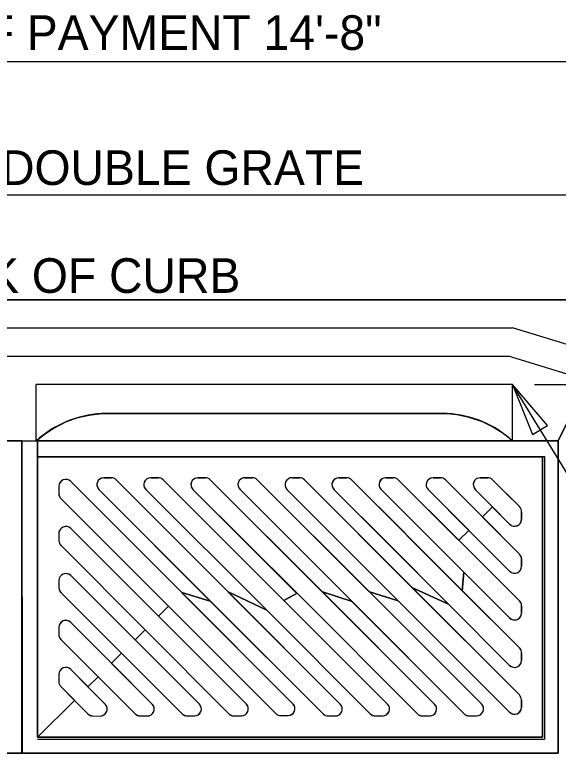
# Model space of a CAD drawing. Extents: x 1.6 to 16.8, y 0.6 to 9.4.
# Drawn here: x 6.551 to 7.963, y 2.482 to 4.402 of the extents above; entities that cross this region are included whole.
import ezdxf

# ---------------------------------------------------------------- set-up
doc = ezdxf.new("R2010")
doc.units = 0
for name, color, linetype in [('SD_P_Dimension Lines', 7, 'Continuous'), ('SD_P_Dimension Text', 7, 'Continuous'), ('SD_P_Prop Hidden Lines', 7, 'Continuous'), ('SD_P_Prop Object Lines', 7, 'Continuous'), ('SD_P_Shading', 7, 'Continuous'), ('SD_X_Exist Hidden Lines', 7, 'Continuous')]:
    doc.layers.add(name, color=color, linetype=linetype)

msp = doc.modelspace()

# ---------------------------------------------------------------- linework, layer by layer
at = {"layer": 'SD_P_Dimension Lines'}
for p, q in [((3.383, 4.2805), (9.7566, 4.2805)), ((4.9968, 3.9339), (8.1428, 3.9339)), ((7.8447, 3.4414), (7.896, 3.3106)), ((7.9356, 3.3343), (7.8447, 3.4414)), ((8.2835, 2.722), (7.8448, 3.4414)), ((7.9013, 3.4414), (8.3701, 3.4414)), ((7.896, 3.3106), (7.9356, 3.3343))]:
    msp.add_line(p, q, dxfattribs=at)
at = {"layer": 'SD_P_Prop Hidden Lines'}
for p, q in [((7.8448, 3.4414), (6.6069, 3.4414)), ((6.6069, 3.2947), (6.6069, 3.4414)), ((7.8448, 3.2947), (7.8448, 3.4414)), ((7.8448, 3.2947), (7.8448, 3.4414))]:
    msp.add_line(p, q, dxfattribs=at)
at = {"layer": 'SD_P_Prop Object Lines'}
for p, q in [((4.9968, 3.6615), (8.1428, 3.6615)), ((7.6749, 3.3655), (6.7768, 3.3655)), ((6.5698, 3.2946), (5.1758, 3.2946)), ((6.5698, 3.2946), (7.9632, 3.2946)), ((6.5698, 3.2946), (6.5698, 2.4823)), ((7.9632, 3.2947), (6.6103, 3.2947)), ((7.9632, 2.4823), (7.9632, 3.2947)), ((6.6103, 3.2537), (7.9271, 3.2537)), ((6.6103, 3.2528), (7.9227, 3.2528)), ((6.6103, 3.2528), (6.6103, 2.5245)), ((7.9227, 3.2528), (7.9227, 2.5245)), ((7.9271, 3.2537), (7.9271, 2.5192)), ((7.2739, 2.611), (6.6968, 3.189)), ((6.7828, 3.1987), (6.802, 3.1987)), ((7.3963, 2.6101), (6.8149, 3.1933)), ((6.9043, 3.1986), (6.9236, 3.1986)), ((7.2503, 2.8794), (6.9364, 3.1933)), ((7.0267, 3.1987), (7.046, 3.1987)), ((7.642, 2.6101), (7.0588, 3.1933)), ((7.1482, 3.1987), (7.1683, 3.1987)), ((7.7644, 2.6101), (7.1812, 3.1933)), ((7.2724, 3.1987), (7.2907, 3.1987)), ((7.8624, 2.6338), (7.3036, 3.1933)), ((7.3931, 3.1987), (7.4132, 3.1987)), ((7.566, 3.0534), (7.4261, 3.1933)), ((7.5155, 3.1987), (7.5347, 3.1987)), ((7.8624, 2.8786), (7.5476, 3.1933)), ((7.6379, 3.1987), (7.6571, 3.1987)), ((7.8624, 3.0001), (7.67, 3.1933)), ((7.7603, 3.1987), (7.7795, 3.1987)), ((7.8624, 3.1234), (7.7924, 3.1933)), ((6.6657, 3.1761), (6.6657, 3.1569)), ((7.3528, 2.5846), (6.7694, 3.168)), ((7.2057, 2.8541), (6.8918, 3.168)), ((7.2844, 2.8978), (7.0142, 3.168)), ((7.719, 2.5848), (7.1366, 3.168)), ((7.837, 2.5892), (7.2582, 3.168)), ((7.5196, 3.029), (7.3806, 3.168)), ((7.5983, 3.0727), (7.503, 3.168)), ((7.837, 2.9555), (7.6254, 3.168)), ((7.837, 3.0779), (7.7478, 3.168)), ((7.2293, 2.5857), (6.6715, 3.1435)), ((7.8681, 3.1092), (7.8681, 3.0908)), ((7.837, 2.834), (7.5983, 3.0727)), ((6.6657, 3.0537), (6.6657, 3.0344)), ((7.1533, 2.6101), (6.6968, 3.0666)), ((7.8624, 2.7562), (7.5651, 3.0534)), ((7.1078, 2.5848), (6.6715, 3.022)), ((7.837, 2.7107), (7.5196, 3.029)), ((7.8681, 2.9885), (7.8681, 2.9684)), ((7.0308, 2.6101), (6.6968, 2.9442)), ((6.6657, 2.9313), (6.6657, 2.9121)), ((6.9862, 2.5848), (6.6715, 2.8996)), ((7.5974, 2.5848), (7.2853, 2.8987)), ((7.5196, 2.6101), (7.2503, 2.8794)), ((7.8681, 2.8652), (7.8681, 2.8469)), ((7.475, 2.5848), (7.2057, 2.8541)), ((6.9084, 2.6101), (6.6968, 2.8226)), ((6.6657, 2.8097), (6.6657, 2.7905)), ((6.8638, 2.5848), (6.6715, 2.7771)), ((7.8681, 2.7428), (7.8681, 2.7236)), ((6.786, 2.6101), (6.6968, 2.7002)), ((6.6657, 2.6873), (6.6657, 2.6681)), ((6.7414, 2.5848), (6.6715, 2.6547)), ((7.8676, 2.6215), (7.8676, 2.6014)), ((6.7543, 2.5795), (6.773, 2.579)), ((6.8767, 2.5795), (6.896, 2.5795)), ((6.9991, 2.5795), (7.0184, 2.5795)), ((7.1207, 2.5795), (7.1399, 2.5795)), ((7.2422, 2.5803), (7.2614, 2.5803)), ((7.3654, 2.5792), (7.3846, 2.5792)), ((7.4879, 2.5795), (7.5071, 2.5795)), ((7.6103, 2.5795), (7.6295, 2.5795)), ((7.7318, 2.5795), (7.7511, 2.5795)), ((6.6103, 2.5245), (7.9227, 2.5245)), ((6.6103, 2.5192), (7.9271, 2.5192)), ((6.5698, 2.4824), (5.1758, 2.4824)), ((6.5698, 2.4823), (7.9632, 2.4823))]:
    msp.add_line(p, q, dxfattribs=at)
for centre, radius, start, end in [((6.7935, 3.0862), 0.2798, 93.4178, 131.8195), ((7.6582, 3.0862), 0.2798, 48.1805, 86.5822), ((6.684, 3.1761), 0.0182, 45, 180), ((6.7828, 3.1805), 0.0182, 90, 225), ((6.802, 3.1805), 0.0182, 45, 90), ((6.9044, 3.1807), 0.0179, 90.2929, 225.2929), ((6.9236, 3.1804), 0.0182, 45.1807, 90), ((7.0268, 3.1807), 0.0179, 90.3846, 225.3846), ((7.046, 3.1804), 0.0182, 45.1108, 90), ((7.1488, 3.181), 0.0178, 91.879, 226.879), ((7.1683, 3.1805), 0.0182, 44.8422, 90), ((7.2716, 3.1804), 0.0183, 87.7005, 222.7005), ((7.2907, 3.1805), 0.0182, 44.8794, 90), ((7.3932, 3.1808), 0.0179, 90.3846, 225.3846), ((7.4132, 3.1805), 0.0182, 45, 90), ((7.5156, 3.1808), 0.0179, 90.3846, 225.3846), ((7.5347, 3.1805), 0.0182, 45, 90), ((7.638, 3.1807), 0.0179, 90.3393, 225.3393), ((7.6571, 3.1804), 0.0182, 45.0894, 90), ((7.7604, 3.1808), 0.0179, 90.3846, 225.3846), ((7.7795, 3.1805), 0.0182, 45, 90), ((6.6847, 3.1571), 0.019, 180.7976, 225.7976), ((7.848, 3.1093), 0.0201, 359.5436, 44.4679), ((6.684, 3.0537), 0.0182, 45, 180), ((7.8499, 3.0908), 0.0182, 225, 0), ((6.6837, 3.0351), 0.0179, 182.2405, 227.2405), ((7.8512, 2.9874), 0.0169, 3.8604, 48.8604), ((7.8499, 2.9684), 0.0182, 225, 0), ((6.6839, 2.9313), 0.0182, 44.843, 180), ((6.6837, 2.9128), 0.018, 182.3121, 227.3121), ((7.8492, 2.865), 0.0189, 0.687, 45.9082), ((7.8499, 2.8469), 0.0182, 225, 0), ((6.684, 2.8097), 0.0182, 45, 180), ((6.6847, 2.7908), 0.019, 180.7976, 225.7976), ((7.8491, 2.7426), 0.019, 0.7976, 45.7976), ((7.8499, 2.7236), 0.0182, 225, 0), ((6.6839, 2.6873), 0.0182, 44.9478, 180), ((6.6847, 2.6684), 0.019, 180.8217, 225.8217), ((7.8502, 2.6213), 0.0174, 0.7544, 45.6427), ((6.773, 2.5973), 0.0183, 269.9103, 44.6783), ((6.8958, 2.5974), 0.0179, 270.3846, 45.3846), ((7.0183, 2.5974), 0.0179, 270.3446, 45.4246), ((7.1399, 2.5977), 0.0182, 270, 44.8887), ((7.2613, 2.5983), 0.0179, 270.3846, 45.3846), ((7.3841, 2.5971), 0.0179, 271.6629, 46.9221), ((7.507, 2.5974), 0.0179, 270.3846, 45.3846), ((7.6294, 2.5974), 0.0179, 270.3846, 45.3846), ((7.7511, 2.5977), 0.0182, 270, 44.7854), ((7.8498, 2.6016), 0.0178, 224.3014, 359.3014), ((6.7543, 2.5977), 0.0182, 225, 270), ((6.8767, 2.5977), 0.0182, 225, 270), ((6.9991, 2.5977), 0.0182, 225, 270), ((7.1207, 2.5977), 0.0182, 225, 270), ((7.2422, 2.5985), 0.0182, 225, 270), ((7.3657, 2.5974), 0.0182, 225, 270), ((7.4879, 2.5977), 0.0182, 225, 270), ((7.6103, 2.5977), 0.0182, 225, 270), ((7.7318, 2.5977), 0.0182, 225, 270)]:
    msp.add_arc(centre, radius, start, end, dxfattribs=at)
at = {"layer": 'SD_P_Shading'}
for points in [[(8.1428, 3.6615), (7.9632, 3.2947), (7.9632, 2.4823), (6.5698, 2.4823), (6.5698, 3.2947), (6.6069, 3.2947), (6.6273, 3.3113), (6.651, 3.327), (6.6858, 3.3445), (6.716, 3.355), (6.7446, 3.3617), (6.7768, 3.3655), (7.6749, 3.3655), (7.6999, 3.3629), (7.7309, 3.3564), (7.7658, 3.3445), (7.793, 3.3313), (7.8175, 3.3162), (7.8315, 3.3058), (7.8448, 3.2947), (7.9632, 3.2947), (8.1428, 3.6615), (6.8307, 3.6615), (4.9968, 3.6615)], [(6.5324, 3.2947), (6.5698, 3.2947), (6.5704, 2.4835), (5.1758, 2.4824)]]:
    msp.add_lwpolyline(points, dxfattribs=at)
for points in [[(5.1758, 3.2947), (5.1758, 2.4824), (6.5287, 2.4824), (6.5698, 2.4823), (6.5698, 3.2947), (6.5287, 3.2947), (6.5287, 2.5245), (5.2175, 2.5233), (5.2169, 3.2527), (6.5287, 3.2528), (6.5287, 3.2947)], [(7.9632, 3.2947), (7.9632, 2.4824), (6.5704, 2.4835), (6.5698, 3.2947), (6.6103, 3.2948), (6.6103, 2.5245), (7.9221, 2.5244), (7.9221, 3.2527), (6.6103, 3.2528), (6.6103, 3.2948)], [(7.9221, 2.5244), (6.6103, 2.5245), (6.7065, 2.6198), (6.7414, 2.5848), (6.7443, 2.5825), (6.7473, 2.5808), (6.751, 2.5797), (6.7543, 2.5795), (6.773, 2.579), (6.7778, 2.5797), (6.7828, 2.5818), (6.7865, 2.5849), (6.7898, 2.5902), (6.7912, 2.5953), (6.7909, 2.6012), (6.789, 2.6061), (6.786, 2.6101), (6.7414, 2.6552), (6.7677, 2.681), (6.8638, 2.5848), (6.8664, 2.5827), (6.8697, 2.5808), (6.8727, 2.5799), (6.8767, 2.5795), (6.896, 2.5795), (6.9002, 2.58), (6.9054, 2.5822), (6.9092, 2.5855), (6.9124, 2.5906), (6.9137, 2.5955), (6.9135, 2.6006), (6.9115, 2.6061), (6.9084, 2.6101), (6.8026, 2.7164), (6.8289, 2.7422), (6.9862, 2.5848), (6.9887, 2.5827), (6.9922, 2.5808), (6.9955, 2.5798), (6.9991, 2.5795), (7.0184, 2.5795), (7.0232, 2.5801), (7.0278, 2.5822), (7.032, 2.5858), (7.0349, 2.5906), (7.0361, 2.5957), (7.0358, 2.6011), (7.0339, 2.606), (7.0308, 2.6101), (6.8638, 2.7771), (6.8896, 2.8034), (7.1078, 2.5848), (7.1104, 2.5826), (7.1137, 2.5808), (7.117, 2.5798), (7.1207, 2.5795), (7.1399, 2.5795), (7.1449, 2.5801), (7.1496, 2.5823), (7.1537, 2.5858), (7.1567, 2.5907), (7.1579, 2.595), (7.1579, 2.6003), (7.1564, 2.6055), (7.1533, 2.6101), (6.925, 2.8384), (6.9504, 2.8646), (7.2293, 2.5857), (7.2322, 2.5833), (7.2352, 2.5817), (7.2387, 2.5807), (7.2422, 2.5803), (7.2614, 2.5803), (7.2658, 2.5809), (7.271, 2.5832), (7.275, 2.5866), (7.2779, 2.5915), (7.2792, 2.5964), (7.2788, 2.6022), (7.2768, 2.6072), (7.2739, 2.611), (6.9854, 2.9), (7.0593, 2.8781), (7.3528, 2.5846), (7.3558, 2.5822), (7.3587, 2.5806), (7.3622, 2.5796), (7.3657, 2.5792), (7.3846, 2.5792), (7.3891, 2.5799), (7.3939, 2.5821), (7.3982, 2.5861), (7.4008, 2.5908), (7.402, 2.5964), (7.4016, 2.6008), (7.3997, 2.6058), (7.3963, 2.6101), (7.1056, 2.9017), (7.2057, 2.8541), (7.475, 2.5848), (7.4777, 2.5826), (7.4809, 2.5808), (7.4845, 2.5798), (7.4879, 2.5795), (7.5071, 2.5795), (7.512, 2.5802), (7.5168, 2.5823), (7.521, 2.5862), (7.5236, 2.5906), (7.5249, 2.5957), (7.5245, 2.6011), (7.5228, 2.6059), (7.5196, 2.6101), (7.2503, 2.8794), (7.2853, 2.8987), (7.5974, 2.5848), (7.6003, 2.5824), (7.6033, 2.5808), (7.6066, 2.5798), (7.6103, 2.5795), (7.6295, 2.5795), (7.6342, 2.5801), (7.6394, 2.5825), (7.6433, 2.586), (7.646, 2.5906), (7.6472, 2.5953), (7.647, 2.6011), (7.6451, 2.6062), (7.642, 2.6101), (7.3504, 2.9017), (7.4278, 2.8764), (7.719, 2.5848), (7.7217, 2.5826), (7.7249, 2.5808), (7.7283, 2.5798), (7.7318, 2.5795), (7.7511, 2.5795), (7.7561, 2.5801), (7.7613, 2.5826), (7.7651, 2.5861), (7.7679, 2.5907), (7.7692, 2.5956), (7.7691, 2.6007), (7.7673, 2.606), (7.7644, 2.6101), (7.4728, 2.9017), (7.5476, 2.8786), (7.837, 2.5892), (7.841, 2.5861), (7.8458, 2.5842), (7.851, 2.5838), (7.8564, 2.5851), (7.86, 2.587), (7.8639, 2.5907), (7.8665, 2.5955), (7.8676, 2.6014), (7.8676, 2.6215), (7.8673, 2.6248), (7.8662, 2.6282), (7.8646, 2.6311), (7.8624, 2.6338), (7.583, 2.9135), (7.6783, 2.8698), (7.837, 2.7107), (7.841, 2.7077), (7.8461, 2.7057), (7.8511, 2.7054), (7.8569, 2.7067), (7.8609, 2.7091), (7.8647, 2.713), (7.8671, 2.7177), (7.8681, 2.7236), (7.8681, 2.7428), (7.8677, 2.7464), (7.8666, 2.7501), (7.8649, 2.7531), (7.8624, 2.7562), (7.7137, 2.9048), (7.7177, 2.9533), (7.837, 2.834), (7.8409, 2.831), (7.8462, 2.829), (7.8513, 2.8287), (7.8569, 2.83), (7.8607, 2.8322), (7.8645, 2.836), (7.8671, 2.8408), (7.8681, 2.8469), (7.8681, 2.8652), (7.8676, 2.8695), (7.8666, 2.8725), (7.865, 2.8754), (7.8624, 2.8786), (7.705, 3.036), (7.7312, 3.0618), (7.837, 2.9555), (7.8415, 2.9522), (7.8464, 2.9505), (7.8518, 2.9503), (7.8569, 2.9516), (7.8611, 2.954), (7.8649, 2.9581), (7.8672, 2.9626), (7.8681, 2.9684), (7.8681, 2.9885), (7.8675, 2.9922), (7.8664, 2.9949), (7.8647, 2.9976), (7.8624, 3.0001), (7.7662, 3.0967), (7.7924, 3.123), (7.837, 3.0779), (7.8414, 3.0747), (7.8463, 3.073), (7.8513, 3.0727), (7.8569, 3.074), (7.8606, 3.0761), (7.8641, 3.0795), (7.8669, 3.0843), (7.8677, 3.0872), (7.8681, 3.0908), (7.8681, 3.1092), (7.8678, 3.113), (7.8666, 3.1169), (7.8648, 3.1204), (7.8624, 3.1234), (7.8274, 3.1584), (7.7924, 3.1933), (7.7896, 3.1956), (7.7865, 3.1973), (7.7829, 3.1984), (7.7795, 3.1987), (7.7603, 3.1987), (7.7551, 3.1979), (7.7502, 3.1955), (7.7464, 3.1919), (7.7438, 3.1875), (7.7425, 3.182), (7.7428, 3.1776), (7.7445, 3.1725), (7.7478, 3.168), (7.7924, 3.123), (7.7662, 3.0967), (7.67, 3.1933), (7.6674, 3.1955), (7.6641, 3.1973), (7.6608, 3.1983), (7.6583, 3.1986), (7.6379, 3.1987), (7.6326, 3.1978), (7.6276, 3.1953), (7.6236, 3.1914), (7.6214, 3.1875), (7.6201, 3.182), (7.6205, 3.1769), (7.6222, 3.1722), (7.6254, 3.168), (7.7312, 3.0618), (7.705, 3.036), (7.5476, 3.1933), (7.5449, 3.1956), (7.5417, 3.1973), (7.5387, 3.1982), (7.5347, 3.1987), (7.5155, 3.1987), (7.5098, 3.1977), (7.5052, 3.1954), (7.5013, 3.1916), (7.499, 3.1875), (7.4977, 3.1824), (7.4981, 3.1769), (7.4997, 3.1724), (7.503, 3.168), (7.7177, 2.9533), (7.7137, 2.9048), (7.4261, 3.1933), (7.4235, 3.1955), (7.4201, 3.1973), (7.4171, 3.1983), (7.4132, 3.1987), (7.3931, 3.1987), (7.3878, 3.1979), (7.3827, 3.1953), (7.3789, 3.1916), (7.3766, 3.1875), (7.3753, 3.1822), (7.3758, 3.1765), (7.3774, 3.1722), (7.3806, 3.168), (7.6783, 2.8698), (7.583, 2.9135), (7.3036, 3.1933), (7.301, 3.1955), (7.2977, 3.1973), (7.2945, 3.1983), (7.2907, 3.1987), (7.2724, 3.1987), (7.2666, 3.198), (7.2619, 3.1959), (7.2578, 3.1924), (7.255, 3.1881), (7.2535, 3.1831), (7.2536, 3.1774), (7.2553, 3.172), (7.2582, 3.168), (7.5476, 2.8786), (7.4728, 2.9017), (7.1812, 3.1933), (7.1787, 3.1955), (7.1753, 3.1973), (7.172, 3.1983), (7.1683, 3.1987), (7.1482, 3.1987), (7.1433, 3.1979), (7.1383, 3.1953), (7.1345, 3.1916), (7.1322, 3.1872), (7.1311, 3.1825), (7.1314, 3.1774), (7.1334, 3.1721), (7.1366, 3.168), (7.4278, 2.8764), (7.3504, 2.9017), (7.0588, 3.1933), (7.0561, 3.1956), (7.0529, 3.1973), (7.0494, 3.1983), (7.046, 3.1987), (7.0267, 3.1987), (7.0215, 3.1978), (7.0161, 3.1951), (7.0125, 3.1915), (7.0102, 3.1875), (7.009, 3.1828), (7.0091, 3.1784), (7.0106, 3.1732), (7.0122, 3.1704), (7.0142, 3.168), (7.2853, 2.8987), (7.2503, 2.8794), (6.9364, 3.1933), (6.9338, 3.1955), (6.9305, 3.1973), (6.9269, 3.1983), (6.9236, 3.1986), (6.9043, 3.1986), (6.8991, 3.1978), (6.8944, 3.1956), (6.8901, 3.1914), (6.8878, 3.1875), (6.8866, 3.1821), (6.8868, 3.1775), (6.8883, 3.1729), (6.8897, 3.1705), (6.8918, 3.168), (7.2057, 2.8541), (7.1056, 2.9017), (6.8149, 3.1933), (6.8121, 3.1956), (6.809, 3.1973), (6.8057, 3.1983), (6.802, 3.1987), (6.7828, 3.1987), (6.7768, 3.1977), (6.7721, 3.1953), (6.7683, 3.1915), (6.7659, 3.1874), (6.7647, 3.1828), (6.7648, 3.1773), (6.7666, 3.1721), (6.7699, 3.1676), (7.0593, 2.8781), (6.9854, 2.9), (6.6968, 3.189), (6.6928, 3.192), (6.6884, 3.1938), (6.6826, 3.1943), (6.677, 3.1929), (6.6721, 3.1899), (6.6686, 3.1859), (6.6664, 3.1809), (6.6657, 3.1761), (6.6657, 3.1569), (6.6662, 3.153), (6.6673, 3.1496), (6.669, 3.1464), (6.6715, 3.1435), (6.9504, 2.8646), (6.925, 2.8384), (6.6968, 3.0666), (6.692, 3.07), (6.6877, 3.0715), (6.6823, 3.0718), (6.677, 3.0705), (6.6724, 3.0678), (6.6696, 3.0649), (6.6669, 3.0601), (6.666, 3.0568), (6.6657, 3.0537), (6.6657, 3.0344), (6.6663, 3.0307), (6.6674, 3.0276), (6.6689, 3.0249), (6.6715, 3.022), (6.8896, 2.8034), (6.8638, 2.7771), (6.6968, 2.9442), (6.6922, 2.9475), (6.6877, 2.9491), (6.6823, 2.9494), (6.677, 2.9481), (6.6725, 2.9455), (6.6688, 2.9414), (6.6664, 2.9365), (6.6657, 2.9313), (6.6657, 2.9121), (6.6662, 2.9083), (6.6672, 2.9055), (6.6689, 2.9026), (6.6715, 2.8996), (6.8289, 2.7422), (6.8026, 2.7164), (6.6968, 2.8226), (6.6919, 2.8261), (6.6876, 2.8276), (6.6824, 2.8279), (6.677, 2.8266), (6.6718, 2.8233), (6.6684, 2.8191), (6.6666, 2.8152), (6.6657, 2.8097), (6.6657, 2.7905), (6.6661, 2.7872), (6.6673, 2.7832), (6.6688, 2.7804), (6.6715, 2.7771), (6.7677, 2.681), (6.7414, 2.6552), (6.6968, 2.7002), (6.6922, 2.7036), (6.6878, 2.7051), (6.6819, 2.7054), (6.677, 2.7042), (6.673, 2.7019), (6.6691, 2.6979), (6.6667, 2.6933), (6.6657, 2.6873), (6.6657, 2.6681), (6.6661, 2.6644), (6.6673, 2.6608), (6.6692, 2.6574), (6.6715, 2.6547), (6.7065, 2.6198), (6.6103, 2.5245), (6.6103, 3.2528), (7.9221, 3.2527)]]:
    msp.add_lwpolyline(points, close=True, dxfattribs=at)
at = {"layer": 'SD_X_Exist Hidden Lines'}
for p, q in [((5.2948, 3.5881), (7.8448, 3.5881)), ((9.6098, 3.044), (7.8448, 3.5881)), ((5.3059, 3.5148), (7.8337, 3.5148)), ((9.6098, 2.9672), (7.8337, 3.5148))]:
    msp.add_line(p, q, dxfattribs=at)

# ---------------------------------------------------------------- texts
at = {"layer": 'SD_P_Dimension Text'}
for s, p in [('LIMITS OF PAYMENT 14\'-8"', (5.9606, 4.3109)), ('88" FOR DOUBLE GRATE', (6.0181, 3.9598)), ('BACK OF CURB', (6.2345, 3.6792))]:
    msp.add_text(s, height=0.09, dxfattribs=at).set_placement(p)

doc.saveas('drawing.dxf')
